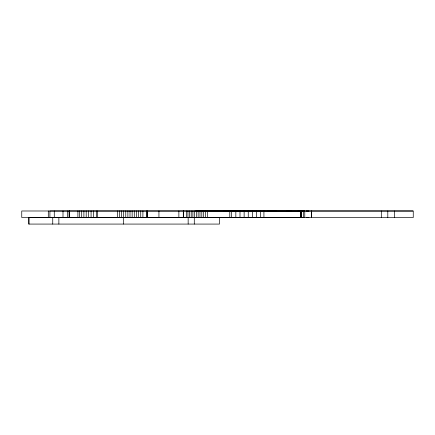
<?xml version="1.0" encoding="UTF-8"?>
<svg xmlns="http://www.w3.org/2000/svg" width="435" height="435" viewBox="0 0 435 435"><rect width="100%" height="100%" fill="white"/><g stroke="black" fill="none" stroke-linecap="round" stroke-linejoin="round"><path stroke-width="0.65" d="M394.366 217.56L394.366 211.013M208.767 217.565L195.674 217.538L304.783 217.56L304.783 211.018L195.679 210.997L202.242 210.98M239.196 211.029L223.889 211.024M243.388 217.565L223.884 217.565M263.909 211.035L263.942 217.549L276.508 217.603M268.085 211.046L276.508 211.062M291.651 211.04L287.1 211.073M298.187 211.067L304.788 211.013M304.783 217.56L282.886 217.614M311.324 211.018L311.324 217.56L311.368 211.013M300.764 211.035L303.663 211.018L303.663 217.571L300.764 217.576M306.283 217.571L308.981 217.56M120.712 217.533L128.526 217.516M413.011 210.991L21.75 210.991L21.75 217.516L288.149 217.533M387.797 211.013L387.813 217.56M29.395 217.533L413.25 217.549L413.25 211.008L49.916 211.013L49.916 217.56M306.283 211.013L308.981 211.035M381.31 211.013L381.31 217.56M301.265 210.991L301.216 217.549M301.134 210.991L301.134 217.549M301.015 210.991L301.015 217.549M300.868 210.991L300.868 217.549M300.694 210.991L300.694 217.549M260.456 210.991L260.456 217.549M256.416 210.991L256.416 217.549M252.349 210.991L252.349 217.549M248.254 210.991L248.254 217.549M244.133 210.991L244.133 217.549M239.995 210.991L239.995 217.549M235.841 210.991L235.841 217.549M231.67 210.991L231.67 217.549M229.783 210.991L229.783 217.549M219.479 217.533L219.479 224.074L28.623 224.074L28.623 217.533M207.5 210.991L207.5 217.549M205.576 210.991L205.576 217.549M203.683 210.991L203.683 217.549M201.813 210.991L201.813 217.549M199.969 210.991L199.969 217.549M198.153 210.991L198.153 217.549M196.37 210.991L196.37 217.549M194.614 210.991L194.614 217.549M194.287 217.533L194.287 224.074M192.895 210.991L192.895 217.549M191.204 210.991L191.204 217.549M189.551 210.991L189.551 217.549M188.154 217.533L188.154 224.074M187.931 210.991L187.931 217.549M186.343 210.991L186.343 217.549M183.613 210.991L183.613 217.549M183.499 210.991L183.499 217.549M183.298 210.991L183.298 217.549M178.872 210.991L178.872 217.549M158.938 210.975L158.938 217.533M147.286 210.975L147.286 217.533M146.997 210.975L146.997 217.533M146.823 210.975L146.823 217.533M142.903 210.975L142.903 217.533M140.739 210.975L140.739 217.533M138.58 210.975L138.58 217.533M136.427 210.975L136.427 217.533M134.279 210.975L134.279 217.533M132.137 210.975L132.137 217.533M130.005 210.975L130.005 217.533M127.879 210.975L127.879 217.533M125.764 210.975L125.764 217.533M123.665 210.975L123.665 217.533M123.513 217.533L123.513 224.074M121.572 210.975L121.572 217.533M119.5 210.975L119.5 217.533M117.439 210.975L117.439 217.533M97.609 210.975L97.609 217.533M96.352 210.975L96.352 217.533M93.666 210.975L93.666 217.533M91.078 210.975L91.078 217.533M88.582 210.975L88.582 217.533M86.19 210.975L86.19 217.533M83.895 210.975L83.895 217.533M81.704 210.975L81.704 217.533M79.621 210.975L79.621 217.533M77.898 210.975L77.898 217.533M69.339 210.975L69.339 217.533M69.23 210.975L69.23 217.533M69.154 210.975L69.116 217.533M67.365 211.013L67.365 217.56M62.999 211.013L62.999 217.56M58.872 217.533L58.872 224.074M54.277 211.013L54.277 217.56M52.744 217.533L52.744 224.074M48.307 210.991L48.307 217.516M29.101 217.533L29.101 224.074"/></g></svg>
